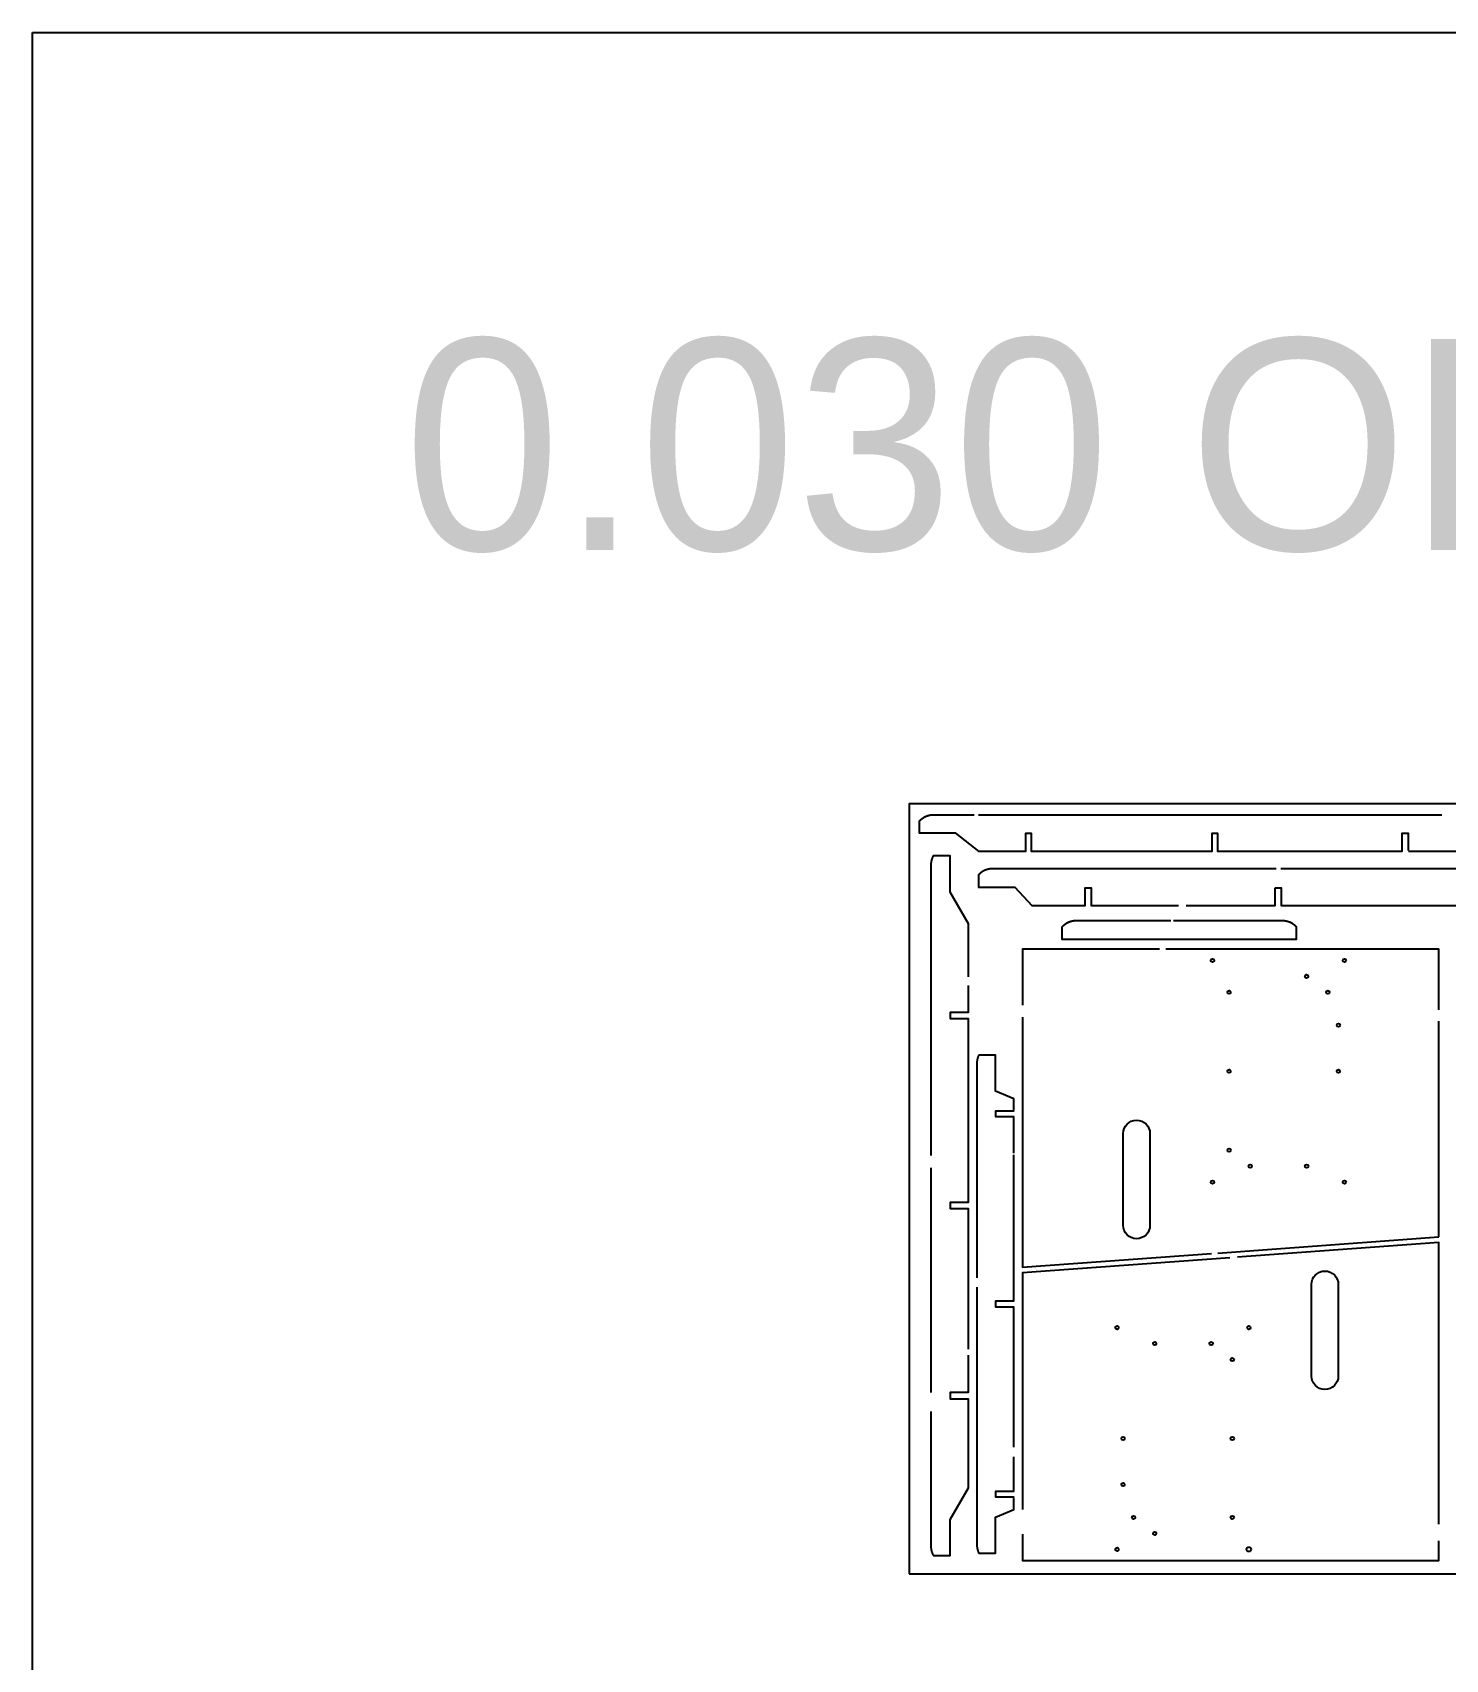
# Model space of a CAD drawing. Header units: inches. Extents: x -1514 to 1282, y -2074 to 286.
# Drawn here: x -868.5 to -789.5, y -1412.2 to -1321.4 of the extents above; entities that cross this region are included whole.
import ezdxf

# ---------------------------------------------------------------- set-up
doc = ezdxf.new("R2010")
doc.units = ezdxf.units.IN
doc.header["$LTSCALE"] = 0.1
doc.header["$MEASUREMENT"] = 0
doc.layers.add('pic', color=1, linetype='Continuous')

msp = doc.modelspace()

# ---------------------------------------------------------------- linework, layer by layer
at = {"color": 7, "linetype": 'Continuous', "lineweight": 25}
for points in [[(-791.62065, -1367.06263), (-791.62065, -1366.12263), (-791.99028, -1366.12263), (-791.99028, -1367.12263), (-802.26452, -1367.12263), (-802.26452, -1366.12263), (-802.60452, -1366.12263), (-802.60452, -1367.12263), (-812.66452, -1367.12263), (-812.66452, -1366.12263), (-813.00452, -1366.12263), (-813.00452, -1367.12263), (-813.26561, -1367.12263), (-813.49671, -1367.12263), (-813.7278, -1367.12263), (-813.9589, -1367.12263), (-814.19, -1367.12263), (-814.42109, -1367.12263), (-814.65219, -1367.12263), (-814.88328, -1367.12263), (-815.11438, -1367.12263), (-815.34548, -1367.12263), (-815.58686, -1367.12263), (-816.89914, -1366.1026), (-818.91885, -1366.1026), (-818.91885, -1365.41258), (-818.90871, -1365.40148), (-818.90637, -1365.39893), (-818.90401, -1365.3964), (-818.90165, -1365.39387), (-818.89929, -1365.39134), (-818.89691, -1365.38883), (-818.89452, -1365.38633), (-818.89212, -1365.38383), (-818.88972, -1365.38134), (-818.8873, -1365.37886), (-818.88488, -1365.37638), (-818.88244, -1365.37392), (-818.88, -1365.37146), (-818.87755, -1365.36901), (-818.87509, -1365.36657), (-818.87262, -1365.36414), (-818.87014, -1365.36171), (-818.86765, -1365.3593), (-818.86516, -1365.35689), (-818.86265, -1365.35449), (-818.86014, -1365.3521), (-818.85762, -1365.34972), (-818.85509, -1365.34734), (-818.85255, -1365.34498), (-818.85001, -1365.34262), (-818.84745, -1365.34027), (-818.84489, -1365.33793), (-818.84232, -1365.3356), (-818.83974, -1365.33328), (-818.83715, -1365.33096), (-818.83455, -1365.32866), (-818.83195, -1365.32636), (-818.82934, -1365.32407), (-818.82672, -1365.32179), (-818.82409, -1365.31952), (-818.82145, -1365.31726), (-818.81881, -1365.315), (-818.81616, -1365.31276), (-818.8135, -1365.31052), (-818.81083, -1365.3083), (-818.80816, -1365.30608), (-818.80548, -1365.30387), (-818.80279, -1365.30167), (-818.80009, -1365.29948), (-818.79739, -1365.29729), (-818.79468, -1365.29512), (-818.79196, -1365.29296), (-818.78923, -1365.2908), (-818.7865, -1365.28866), (-818.78376, -1365.28652), (-818.78101, -1365.28439), (-818.77826, -1365.28228), (-818.77549, -1365.28017), (-818.77273, -1365.27807), (-818.76995, -1365.27598), (-818.76717, -1365.2739), (-818.76438, -1365.27183), (-818.76158, -1365.26976), (-818.75878, -1365.26771), (-818.75597, -1365.26567), (-818.75315, -1365.26363), (-818.75033, -1365.26161), (-818.7475, -1365.2596), (-818.74467, -1365.25759), (-818.74182, -1365.25559), (-818.73898, -1365.25361), (-818.73612, -1365.25163), (-818.73326, -1365.24967), (-818.73039, -1365.24771), (-818.72752, -1365.24576), (-818.72464, -1365.24383), (-818.72175, -1365.2419), (-818.71886, -1365.23998), (-818.71596, -1365.23807), (-818.71306, -1365.23617), (-818.71015, -1365.23429), (-818.70723, -1365.23241), (-818.70431, -1365.23054), (-818.70139, -1365.22868), (-818.69845, -1365.22683), (-818.69551, -1365.225), (-818.69257, -1365.22317), (-818.68962, -1365.22135), (-818.68667, -1365.21954), (-818.6837, -1365.21775), (-818.68074, -1365.21596), (-818.67777, -1365.21418), (-818.67479, -1365.21241), (-818.67181, -1365.21066), (-818.66882, -1365.20891), (-818.66583, -1365.20718), (-818.66283, -1365.20545), (-818.65983, -1365.20374), (-818.65682, -1365.20203), (-818.65381, -1365.20034), (-818.65079, -1365.19865), (-818.64776, -1365.19698), (-818.64474, -1365.19532), (-818.6417, -1365.19367), (-818.63867, -1365.19203), (-818.63563, -1365.1904), (-818.63258, -1365.18877), (-818.62952, -1365.18716), (-818.62646, -1365.18556), (-818.62339, -1365.18397), (-818.62032, -1365.18239), (-818.61724, -1365.18081), (-818.61415, -1365.17925), (-818.61106, -1365.1777), (-818.60796, -1365.17616), (-818.60486, -1365.17463), (-818.60175, -1365.1731), (-818.59864, -1365.17159), (-818.59552, -1365.17009), (-818.5924, -1365.1686), (-818.58927, -1365.16712), (-818.58614, -1365.16564), (-818.583, -1365.16418), (-818.57985, -1365.16273), (-818.5767, -1365.16129), (-818.57355, -1365.15986), (-818.57039, -1365.15843), (-818.56722, -1365.15702), (-818.56406, -1365.15562), (-818.56088, -1365.15423), (-818.5577, -1365.15285), (-818.55452, -1365.15148), (-818.55133, -1365.15012), (-818.54814, -1365.14877), (-818.54494, -1365.14743), (-818.54174, -1365.1461), (-818.53853, -1365.14478), (-818.53532, -1365.14347), (-818.5321, -1365.14217), (-818.52888, -1365.14088), (-818.52566, -1365.1396), (-818.52243, -1365.13833), (-818.5192, -1365.13707), (-818.51596, -1365.13582), (-818.51272, -1365.13458), (-818.50947, -1365.13336), (-818.50622, -1365.13214), (-818.50297, -1365.13093), (-818.49971, -1365.12973), (-818.49645, -1365.12855), (-818.49319, -1365.12737), (-818.48992, -1365.1262), (-818.48665, -1365.12505), (-818.48337, -1365.1239), (-818.48009, -1365.12277), (-818.47681, -1365.12164), (-818.47352, -1365.12053), (-818.47023, -1365.11943), (-818.46694, -1365.11833), (-818.46364, -1365.11725), (-818.46034, -1365.11618), (-818.45704, -1365.11511), (-818.45373, -1365.11406), (-818.45042, -1365.11302), (-818.44711, -1365.11199), (-818.44379, -1365.11097), (-818.44047, -1365.10996), (-818.43715, -1365.10896), (-818.43383, -1365.10797), (-818.4305, -1365.107), (-818.42717, -1365.10603), (-818.42383, -1365.10507), (-818.4205, -1365.10412), (-818.41716, -1365.10319), (-818.41382, -1365.10226), (-818.41047, -1365.10135), (-818.40713, -1365.10044), (-818.40378, -1365.09955), (-818.40042, -1365.09867), (-818.39707, -1365.0978), (-818.39371, -1365.09693), (-818.39035, -1365.09608), (-818.38699, -1365.09524), (-818.38363, -1365.09441), (-818.38027, -1365.09359), (-818.3769, -1365.09279), (-818.37353, -1365.09199), (-818.37016, -1365.0912), (-818.36678, -1365.09043), (-818.36341, -1365.08966), (-818.36003, -1365.08891), (-818.35665, -1365.08816), (-818.35327, -1365.08743), (-818.34989, -1365.08671), (-818.34651, -1365.086), (-818.34312, -1365.0853), (-818.33973, -1365.08461), (-818.33634, -1365.08393), (-818.33295, -1365.08326), (-818.32956, -1365.0826), (-818.32617, -1365.08195), (-818.32277, -1365.08132), (-818.31938, -1365.08069), (-818.31598, -1365.08008), (-818.31258, -1365.07948), (-818.30918, -1365.07889), (-818.30578, -1365.0783), (-818.30235, -1365.07773), (-818.29892, -1365.07717), (-818.29548, -1365.07661), (-818.29204, -1365.07607), (-818.2886, -1365.07554), (-818.28516, -1365.07502), (-818.28172, -1365.0745), (-818.27827, -1365.074), (-818.27482, -1365.07352), (-818.27137, -1365.07304), (-818.26792, -1365.07257), (-818.26447, -1365.07211), (-818.26102, -1365.07167), (-818.25756, -1365.07123), (-818.2541, -1365.07081), (-818.25065, -1365.07039), (-818.24719, -1365.06999), (-818.24372, -1365.0696), (-818.24026, -1365.06921), (-818.2368, -1365.06884), (-818.23333, -1365.06848), (-818.22987, -1365.06813), (-818.2264, -1365.0678), (-818.22293, -1365.06747), (-818.21946, -1365.06715), (-818.21599, -1365.06684), (-818.21252, -1365.06655), (-818.20905, -1365.06626), (-818.20558, -1365.06599), (-818.2021, -1365.06573), (-818.19863, -1365.06547), (-818.19515, -1365.06523), (-818.19168, -1365.065), (-818.1882, -1365.06478), (-818.18472, -1365.06457), (-818.18125, -1365.06437), (-818.17777, -1365.06418), (-818.17429, -1365.064), (-818.17081, -1365.06384), (-818.16733, -1365.06368), (-818.16385, -1365.06354), (-818.16037, -1365.0634), (-818.1569, -1365.06328), (-818.15342, -1365.06317), (-818.14994, -1365.06306), (-818.14646, -1365.06297), (-818.14298, -1365.06289), (-818.1395, -1365.06282), (-818.13602, -1365.06276), (-818.13254, -1365.06271), (-818.12906, -1365.06268), (-818.12558, -1365.06265), (-818.1221, -1365.06263), (-818.11865, -1365.06263), (-815.87831, -1365.06263)], [(-815.62818, -1365.06263), (-789.75546, -1365.06263)], [(-788.16717, -1367.12263), (-791.62028, -1367.12263)], [(-818.27139, -1384.09247), (-818.27139, -1367.88309), (-818.27138, -1367.87888), (-818.27136, -1367.87464), (-818.27132, -1367.8704), (-818.27127, -1367.86616), (-818.2712, -1367.86192), (-818.27111, -1367.85768), (-818.27101, -1367.85344), (-818.2709, -1367.8492), (-818.27077, -1367.84496), (-818.27062, -1367.84072), (-818.27046, -1367.83648), (-818.27028, -1367.83225), (-818.27009, -1367.82801), (-818.26988, -1367.82377), (-818.26965, -1367.81953), (-818.26942, -1367.81529), (-818.26916, -1367.81106), (-818.26889, -1367.80682), (-818.2686, -1367.80258), (-818.2683, -1367.79835), (-818.26798, -1367.79412), (-818.26765, -1367.78989), (-818.2673, -1367.78565), (-818.26694, -1367.78142), (-818.26656, -1367.7772), (-818.26616, -1367.77297), (-818.26575, -1367.76874), (-818.26532, -1367.76452), (-818.26488, -1367.7603), (-818.26442, -1367.75608), (-818.26395, -1367.75186), (-818.26346, -1367.74764), (-818.26295, -1367.74343), (-818.26243, -1367.73921), (-818.26189, -1367.735), (-818.26134, -1367.7308), (-818.26077, -1367.72659), (-818.26019, -1367.72239), (-818.25959, -1367.71819), (-818.25897, -1367.71399), (-818.25834, -1367.70981), (-818.25802, -1367.7077), (-818.25769, -1367.70562), (-818.25703, -1367.70148), (-818.25636, -1367.69734), (-818.25567, -1367.69319), (-818.25496, -1367.68905), (-818.25424, -1367.68491), (-818.2535, -1367.68077), (-818.25275, -1367.67663), (-818.25198, -1367.67249), (-818.25119, -1367.66836), (-818.25039, -1367.66423), (-818.24957, -1367.66009), (-818.24873, -1367.65597), (-818.24788, -1367.65184), (-818.24701, -1367.64771), (-818.24613, -1367.64359), (-818.24523, -1367.63947), (-818.24431, -1367.63536), (-818.24338, -1367.63124), (-818.24243, -1367.62713), (-818.24146, -1367.62302), (-818.24048, -1367.61892), (-818.23949, -1367.61482), (-818.23848, -1367.61072), (-818.23745, -1367.60662), (-818.2364, -1367.60253), (-818.23534, -1367.59844), (-818.23426, -1367.59435), (-818.23317, -1367.59027), (-818.23206, -1367.58619), (-818.23094, -1367.58212), (-818.2298, -1367.57805), (-818.22864, -1367.57398), (-818.22747, -1367.56992), (-818.22628, -1367.56586), (-818.22508, -1367.56181), (-818.22386, -1367.55776), (-818.22262, -1367.55372), (-818.22137, -1367.54968), (-818.2201, -1367.54564), (-818.21882, -1367.54161), (-818.21752, -1367.53759), (-818.2162, -1367.53357), (-818.21487, -1367.52955), (-818.21352, -1367.52554), (-818.21216, -1367.52154), (-818.21078, -1367.51754), (-818.20939, -1367.51354), (-818.20798, -1367.50956), (-818.20655, -1367.50557), (-818.20511, -1367.5016), (-818.20365, -1367.49763), (-818.20217, -1367.49366), (-818.20068, -1367.4897), (-818.19918, -1367.48575), (-818.19766, -1367.4818), (-818.19612, -1367.47786), (-818.19457, -1367.47393), (-818.193, -1367.47), (-818.19141, -1367.46608), (-818.18981, -1367.46217), (-818.1882, -1367.45827), (-818.18657, -1367.45437), (-818.18492, -1367.45047), (-818.18325, -1367.44659), (-818.18158, -1367.44271), (-818.17988, -1367.43884), (-818.17817, -1367.43498), (-818.17644, -1367.43112), (-818.1747, -1367.42728), (-818.17294, -1367.42344), (-818.17117, -1367.4196), (-818.16938, -1367.41578), (-818.16758, -1367.41196), (-818.16576, -1367.40816), (-818.16392, -1367.40436), (-818.16207, -1367.40057), (-818.1602, -1367.39678), (-818.15832, -1367.39301), (-818.15642, -1367.38924), (-818.15451, -1367.38549), (-818.15258, -1367.38174), (-818.15063, -1367.378), (-818.14867, -1367.37427), (-818.14669, -1367.37055), (-818.1447, -1367.36684), (-818.13421, -1367.3475), (-817.23192, -1367.3475), (-817.23192, -1369.36946), (-816.21139, -1371.13707), (-816.21139, -1374.11896)], [(-800.18724, -1368.08024), (-814.82454, -1368.08024), (-814.82795, -1368.08024), (-814.83139, -1368.08026), (-814.83483, -1368.08028), (-814.83827, -1368.08032), (-814.8417, -1368.08036), (-814.84514, -1368.08042), (-814.84858, -1368.08048), (-814.85202, -1368.08056), (-814.85546, -1368.08064), (-814.8589, -1368.08074), (-814.86234, -1368.08085), (-814.86577, -1368.08096), (-814.86921, -1368.08109), (-814.87265, -1368.08123), (-814.87609, -1368.08137), (-814.87953, -1368.08153), (-814.88296, -1368.0817), (-814.8864, -1368.08187), (-814.88984, -1368.08206), (-814.89327, -1368.08226), (-814.89671, -1368.08247), (-814.90015, -1368.08268), (-814.90358, -1368.08291), (-814.90701, -1368.08315), (-814.91045, -1368.0834), (-814.91388, -1368.08366), (-814.91731, -1368.08392), (-814.92074, -1368.0842), (-814.92417, -1368.08449), (-814.9276, -1368.08479), (-814.93103, -1368.0851), (-814.93446, -1368.08542), (-814.93789, -1368.08575), (-814.94131, -1368.08609), (-814.94474, -1368.08644), (-814.94816, -1368.0868), (-814.95158, -1368.08717), (-814.955, -1368.08755), (-814.95842, -1368.08794), (-814.96184, -1368.08834), (-814.96526, -1368.08875), (-814.96867, -1368.08917), (-814.97209, -1368.0896), (-814.9755, -1368.09004), (-814.97891, -1368.0905), (-814.98232, -1368.09096), (-814.98573, -1368.09143), (-814.98914, -1368.09191), (-814.99254, -1368.0924), (-814.99594, -1368.09291), (-814.99933, -1368.09342), (-815.00105, -1368.09368), (-815.00275, -1368.09394), (-815.00611, -1368.09447), (-815.00947, -1368.09501), (-815.01284, -1368.09556), (-815.01621, -1368.09612), (-815.01957, -1368.09669), (-815.02294, -1368.09727), (-815.0263, -1368.09786), (-815.02966, -1368.09846), (-815.03302, -1368.09907), (-815.03638, -1368.0997), (-815.03974, -1368.10033), (-815.0431, -1368.10097), (-815.04645, -1368.10162), (-815.0498, -1368.10229), (-815.05316, -1368.10296), (-815.05651, -1368.10364), (-815.05986, -1368.10434), (-815.06321, -1368.10504), (-815.06655, -1368.10576), (-815.0699, -1368.10648), (-815.07324, -1368.10722), (-815.07658, -1368.10796), (-815.07992, -1368.10872), (-815.08326, -1368.10948), (-815.08659, -1368.11026), (-815.08993, -1368.11105), (-815.09326, -1368.11184), (-815.09659, -1368.11265), (-815.09992, -1368.11347), (-815.10324, -1368.11429), (-815.10656, -1368.11513), (-815.10989, -1368.11598), (-815.1132, -1368.11683), (-815.11652, -1368.1177), (-815.11983, -1368.11858), (-815.12315, -1368.11947), (-815.12645, -1368.12036), (-815.12976, -1368.12127), (-815.13307, -1368.12219), (-815.13637, -1368.12312), (-815.13967, -1368.12406), (-815.14296, -1368.12501), (-815.14625, -1368.12597), (-815.14954, -1368.12693), (-815.15283, -1368.12791), (-815.15612, -1368.1289), (-815.1594, -1368.1299), (-815.16268, -1368.13091), (-815.16595, -1368.13193), (-815.16923, -1368.13296), (-815.1725, -1368.134), (-815.17576, -1368.13505), (-815.17902, -1368.13611), (-815.18228, -1368.13717), (-815.18554, -1368.13825), (-815.18879, -1368.13934), (-815.19204, -1368.14044), (-815.19529, -1368.14155), (-815.19853, -1368.14267), (-815.20177, -1368.1438), (-815.20501, -1368.14494), (-815.20824, -1368.14609), (-815.21147, -1368.14725), (-815.21469, -1368.14842), (-815.21791, -1368.1496), (-815.22113, -1368.15079), (-815.22434, -1368.15198), (-815.22755, -1368.15319), (-815.23076, -1368.15441), (-815.23396, -1368.15564), (-815.23716, -1368.15688), (-815.24035, -1368.15813), (-815.24354, -1368.15939), (-815.24672, -1368.16066), (-815.2499, -1368.16193), (-815.25308, -1368.16322), (-815.25625, -1368.16452), (-815.25942, -1368.16583), (-815.26258, -1368.16715), (-815.26574, -1368.16848), (-815.2689, -1368.16981), (-815.27205, -1368.17116), (-815.27519, -1368.17252), (-815.27833, -1368.17389), (-815.28147, -1368.17526), (-815.2846, -1368.17665), (-815.28772, -1368.17805), (-815.29084, -1368.17945), (-815.29396, -1368.18087), (-815.29707, -1368.1823), (-815.30018, -1368.18373), (-815.30328, -1368.18518), (-815.30637, -1368.18663), (-815.30946, -1368.1881), (-815.31255, -1368.18957), (-815.31563, -1368.19106), (-815.3187, -1368.19255), (-815.32177, -1368.19406), (-815.32484, -1368.19557), (-815.3279, -1368.1971), (-815.33095, -1368.19863), (-815.334, -1368.20017), (-815.33704, -1368.20173), (-815.34007, -1368.20329), (-815.3431, -1368.20486), (-815.34613, -1368.20645), (-815.34915, -1368.20804), (-815.35217, -1368.20964), (-815.35518, -1368.21126), (-815.35819, -1368.21288), (-815.36119, -1368.21452), (-815.36419, -1368.21616), (-815.36718, -1368.21782), (-815.37017, -1368.21948), (-815.37316, -1368.22116), (-815.37614, -1368.22284), (-815.37911, -1368.22454), (-815.38208, -1368.22625), (-815.38504, -1368.22796), (-815.388, -1368.22969), (-815.39096, -1368.23143), (-815.39391, -1368.23317), (-815.39685, -1368.23493), (-815.39979, -1368.23669), (-815.40272, -1368.23847), (-815.40565, -1368.24026), (-815.40857, -1368.24205), (-815.41149, -1368.24386), (-815.4144, -1368.24567), (-815.4173, -1368.2475), (-815.4202, -1368.24933), (-815.4231, -1368.25118), (-815.42598, -1368.25303), (-815.42887, -1368.2549), (-815.43174, -1368.25677), (-815.43461, -1368.25866), (-815.43748, -1368.26055), (-815.44034, -1368.26245), (-815.44319, -1368.26436), (-815.44604, -1368.26629), (-815.44888, -1368.26822), (-815.45171, -1368.27016), (-815.45454, -1368.27211), (-815.45736, -1368.27407), (-815.46018, -1368.27604), (-815.46299, -1368.27802), (-815.46579, -1368.28), (-815.46859, -1368.282), (-815.47138, -1368.28401), (-815.47416, -1368.28603), (-815.47694, -1368.28805), (-815.47971, -1368.29009), (-815.48247, -1368.29213), (-815.48522, -1368.29418), (-815.48797, -1368.29624), (-815.49072, -1368.29832), (-815.49345, -1368.3004), (-815.49618, -1368.30249), (-815.4989, -1368.30458), (-815.50162, -1368.30669), (-815.50432, -1368.30881), (-815.50703, -1368.31093), (-815.50972, -1368.31307), (-815.5124, -1368.31521), (-815.51508, -1368.31737), (-815.51775, -1368.31953), (-815.52042, -1368.3217), (-815.52307, -1368.32388), (-815.52572, -1368.32606), (-815.52836, -1368.32826), (-815.531, -1368.33047), (-815.53362, -1368.33268), (-815.53624, -1368.3349), (-815.53885, -1368.33714), (-815.54145, -1368.33938), (-815.54405, -1368.34163), (-815.54663, -1368.34388), (-815.54921, -1368.34615), (-815.55178, -1368.34843), (-815.55435, -1368.35071), (-815.5569, -1368.353), (-815.55945, -1368.3553), (-815.56198, -1368.35761), (-815.56451, -1368.35993), (-815.56704, -1368.36226), (-815.56955, -1368.36459), (-815.57205, -1368.36693), (-815.57455, -1368.36929), (-815.57704, -1368.37164), (-815.57952, -1368.37401), (-815.58199, -1368.37639), (-815.58445, -1368.37877), (-815.5869, -1368.38117), (-815.58934, -1368.38357), (-815.59178, -1368.38598), (-815.59421, -1368.3884), (-815.59662, -1368.39082), (-815.59903, -1368.39326), (-815.60143, -1368.3957), (-815.60382, -1368.39815), (-815.6062, -1368.40061), (-815.60858, -1368.40307), (-815.61094, -1368.40555), (-815.62148, -1368.41667), (-815.62148, -1369.12017), (-813.60447, -1369.12017), (-812.64715, -1370.14024), (-809.67014, -1370.14024), (-809.67014, -1369.14024), (-809.33014, -1369.14024), (-809.33014, -1370.14024), (-804.45933, -1370.14024)], [(-799.01207, -1368.08024), (-800.18724, -1368.08024)], [(-782.94726, -1368.08024), (-798.74347, -1368.08024)], [(-803.73424, -1370.14024), (-799.0559, -1370.14024), (-799.0559, -1369.14024)], [(-799.0559, -1369.14024), (-798.7159, -1369.14024), (-798.7159, -1370.14024), (-788.44166, -1370.14024)], [(-804.02954, -1370.14024), (-803.73424, -1370.14024)], [(-804.7467, -1370.97244), (-798.66439, -1370.97244), (-798.66109, -1370.97244), (-798.65777, -1370.97246), (-798.65445, -1370.97249), (-798.65113, -1370.97252), (-798.64781, -1370.97257), (-798.64448, -1370.97262), (-798.64116, -1370.97269), (-798.63784, -1370.97277), (-798.63451, -1370.97285), (-798.63119, -1370.97295), (-798.62786, -1370.97306), (-798.62454, -1370.97317), (-798.62121, -1370.9733), (-798.61789, -1370.97344), (-798.61456, -1370.97359), (-798.61123, -1370.97375), (-798.60791, -1370.97391), (-798.60458, -1370.97409), (-798.60126, -1370.97428), (-798.59793, -1370.97448), (-798.5946, -1370.97469), (-798.59128, -1370.97491), (-798.58795, -1370.97514), (-798.58463, -1370.97538), (-798.5813, -1370.97563), (-798.57798, -1370.97589), (-798.57466, -1370.97616), (-798.57133, -1370.97644), (-798.56801, -1370.97673), (-798.56469, -1370.97703), (-798.56136, -1370.97734), (-798.55804, -1370.97766), (-798.55472, -1370.97799), (-798.5514, -1370.97833), (-798.54808, -1370.97868), (-798.54476, -1370.97904), (-798.54145, -1370.97942), (-798.53813, -1370.9798), (-798.53481, -1370.98019), (-798.5315, -1370.98059), (-798.52818, -1370.981), (-798.52487, -1370.98143), (-798.52156, -1370.98186), (-798.51825, -1370.9823), (-798.51494, -1370.98275), (-798.51163, -1370.98322), (-798.50833, -1370.98369), (-798.50502, -1370.98417), (-798.50172, -1370.98466), (-798.49841, -1370.98517), (-798.49511, -1370.98568), (-798.49181, -1370.9862), (-798.48851, -1370.98674), (-798.48522, -1370.98728), (-798.48192, -1370.98784), (-798.47863, -1370.9884), (-798.47534, -1370.98897), (-798.47205, -1370.98956), (-798.46876, -1370.99015), (-798.46548, -1370.99076), (-798.46219, -1370.99137), (-798.45891, -1370.99199), (-798.45563, -1370.99263), (-798.45235, -1370.99327), (-798.44908, -1370.99393), (-798.4458, -1370.99459), (-798.44253, -1370.99527), (-798.43926, -1370.99595), (-798.436, -1370.99665), (-798.43273, -1370.99735), (-798.42947, -1370.99807), (-798.42621, -1370.99879), (-798.42295, -1370.99953), (-798.4197, -1371.00027), (-798.41645, -1371.00103), (-798.4132, -1371.0018), (-798.40995, -1371.00257), (-798.40671, -1371.00336), (-798.40347, -1371.00415), (-798.40023, -1371.00496), (-798.39699, -1371.00577), (-798.39376, -1371.0066), (-798.39053, -1371.00744), (-798.3873, -1371.00828), (-798.38408, -1371.00914), (-798.38086, -1371.01001), (-798.37764, -1371.01088), (-798.37443, -1371.01177), (-798.37122, -1371.01266), (-798.36801, -1371.01357), (-798.3648, -1371.01449), (-798.3616, -1371.01541), (-798.3584, -1371.01635), (-798.35521, -1371.0173), (-798.35202, -1371.01826), (-798.34883, -1371.01922), (-798.34565, -1371.0202), (-798.34247, -1371.02119), (-798.33929, -1371.02218), (-798.33612, -1371.02319), (-798.33295, -1371.02421), (-798.32978, -1371.02524), (-798.32662, -1371.02627), (-798.32347, -1371.02732), (-798.32031, -1371.02838), (-798.31716, -1371.02945), (-798.31402, -1371.03052), (-798.31088, -1371.03161), (-798.30774, -1371.03271), (-798.30461, -1371.03381), (-798.30148, -1371.03493), (-798.29835, -1371.03606), (-798.29523, -1371.0372), (-798.29211, -1371.03835), (-798.28899, -1371.03951), (-798.28587, -1371.04068), (-798.28276, -1371.04186), (-798.27965, -1371.04305), (-798.27655, -1371.04426), (-798.27345, -1371.04547), (-798.27035, -1371.04669), (-798.26725, -1371.04792), (-798.26416, -1371.04917), (-798.26107, -1371.05042), (-798.25799, -1371.05168), (-798.25491, -1371.05296), (-798.25183, -1371.05424), (-798.24875, -1371.05554), (-798.24568, -1371.05684), (-798.24262, -1371.05816), (-798.23955, -1371.05948), (-798.23649, -1371.06081), (-798.23344, -1371.06216), (-798.23039, -1371.06351), (-798.22734, -1371.06488), (-798.2243, -1371.06625), (-798.22126, -1371.06764), (-798.21822, -1371.06904), (-798.21519, -1371.07044), (-798.21217, -1371.07186), (-798.20914, -1371.07328), (-798.20612, -1371.07472), (-798.20311, -1371.07616), (-798.2001, -1371.07761), (-798.1971, -1371.07908), (-798.1941, -1371.08055), (-798.1911, -1371.08204), (-798.18811, -1371.08353), (-798.18512, -1371.08504), (-798.18214, -1371.08655), (-798.17916, -1371.08807), (-798.17619, -1371.08961), (-798.17322, -1371.09115), (-798.17026, -1371.0927), (-798.1673, -1371.09426), (-798.16435, -1371.09583), (-798.1614, -1371.09742), (-798.15846, -1371.09901), (-798.15552, -1371.10061), (-798.15259, -1371.10222), (-798.14966, -1371.10384), (-798.14674, -1371.10547), (-798.14383, -1371.10711), (-798.14091, -1371.10875), (-798.13801, -1371.11041), (-798.13511, -1371.11208), (-798.13221, -1371.11375), (-798.12932, -1371.11544), (-798.12644, -1371.11714), (-798.12356, -1371.11884), (-798.12069, -1371.12056), (-798.11782, -1371.12228), (-798.11496, -1371.12401), (-798.11211, -1371.12575), (-798.10926, -1371.12751), (-798.10642, -1371.12927), (-798.10358, -1371.13104), (-798.10075, -1371.13281), (-798.09792, -1371.1346), (-798.0951, -1371.1364), (-798.09229, -1371.13821), (-798.08948, -1371.14002), (-798.08668, -1371.14185), (-798.08389, -1371.14368), (-798.0811, -1371.14553), (-798.07832, -1371.14738), (-798.07555, -1371.14924), (-798.07278, -1371.15111), (-798.07002, -1371.15299), (-798.06726, -1371.15488), (-798.06451, -1371.15678), (-798.06177, -1371.15868), (-798.05904, -1371.1606), (-798.05631, -1371.16252), (-798.05359, -1371.16446), (-798.05087, -1371.1664), (-798.04816, -1371.16835), (-798.04546, -1371.17031), (-798.04277, -1371.17228), (-798.04008, -1371.17426), (-798.0374, -1371.17624), (-798.03473, -1371.17824), (-798.03207, -1371.18024), (-798.02941, -1371.18225), (-798.02676, -1371.18428), (-798.02412, -1371.18631), (-798.02148, -1371.18835), (-798.01885, -1371.19039), (-798.01623, -1371.19245), (-798.01362, -1371.19451), (-798.01102, -1371.19659), (-798.00842, -1371.19867), (-798.00583, -1371.20076), (-798.00326, -1371.20285), (-798.00196, -1371.20391), (-798.00066, -1371.20498), (-797.99807, -1371.20712), (-797.99547, -1371.20927), (-797.99289, -1371.21143), (-797.99031, -1371.21361), (-797.98774, -1371.21579), (-797.98517, -1371.21798), (-797.98262, -1371.22017), (-797.98007, -1371.22238), (-797.97752, -1371.2246), (-797.97499, -1371.22683), (-797.97246, -1371.22906), (-797.96994, -1371.2313), (-797.96743, -1371.23355), (-797.96493, -1371.23582), (-797.96243, -1371.23809), (-797.95994, -1371.24036), (-797.95746, -1371.24265), (-797.95499, -1371.24495), (-797.95252, -1371.24725), (-797.95007, -1371.24956), (-797.94762, -1371.25188), (-797.94518, -1371.25421), (-797.94274, -1371.25655), (-797.94032, -1371.2589), (-797.9379, -1371.26125), (-797.93549, -1371.26362), (-797.93309, -1371.26599), (-797.9307, -1371.26837), (-797.92832, -1371.27075), (-797.92594, -1371.27315), (-797.92357, -1371.27555), (-797.92121, -1371.27797), (-797.91886, -1371.28039), (-797.91652, -1371.28282), (-797.91419, -1371.28525), (-797.91186, -1371.2877), (-797.90955, -1371.29015), (-797.90724, -1371.29261), (-797.90494, -1371.29508), (-797.90265, -1371.29755), (-797.89251, -1371.3086), (-797.89251, -1372.02548), (-810.95841, -1372.02548), (-810.95841, -1371.33175), (-810.94893, -1371.32073), (-810.94667, -1371.31812), (-810.9444, -1371.31552), (-810.94212, -1371.31293), (-810.93982, -1371.31034), (-810.93752, -1371.30777), (-810.93521, -1371.3052), (-810.93289, -1371.30264), (-810.93056, -1371.30008), (-810.92822, -1371.29754), (-810.92587, -1371.295), (-810.92351, -1371.29247), (-810.92114, -1371.28995), (-810.91876, -1371.28743), (-810.91637, -1371.28493), (-810.91397, -1371.28243), (-810.91157, -1371.27994), (-810.90915, -1371.27746), (-810.90673, -1371.27499), (-810.90429, -1371.27253), (-810.90185, -1371.27007), (-810.8994, -1371.26763), (-810.89693, -1371.26519), (-810.89446, -1371.26276), (-810.89198, -1371.26034), (-810.8895, -1371.25792), (-810.887, -1371.25552), (-810.88449, -1371.25313), (-810.88198, -1371.25074), (-810.87946, -1371.24836), (-810.87692, -1371.24599), (-810.87438, -1371.24363), (-810.87184, -1371.24128), (-810.86928, -1371.23893), (-810.86671, -1371.2366), (-810.86414, -1371.23428), (-810.86156, -1371.23196), (-810.85897, -1371.22965), (-810.85637, -1371.22735), (-810.85376, -1371.22506), (-810.85115, -1371.22278), (-810.84852, -1371.22051), (-810.84589, -1371.21825), (-810.84325, -1371.216), (-810.84061, -1371.21375), (-810.83795, -1371.21152), (-810.83529, -1371.20929), (-810.83262, -1371.20708), (-810.82994, -1371.20487), (-810.82726, -1371.20267), (-810.82456, -1371.20048), (-810.82186, -1371.1983), (-810.81916, -1371.19613), (-810.81644, -1371.19397), (-810.81372, -1371.19182), (-810.81099, -1371.18968), (-810.80825, -1371.18755), (-810.80551, -1371.18543), (-810.80276, -1371.18332), (-810.8, -1371.18122), (-810.79723, -1371.17912), (-810.79446, -1371.17704), (-810.79168, -1371.17497), (-810.78889, -1371.1729), (-810.7861, -1371.17085), (-810.7833, -1371.16881), (-810.78049, -1371.16677), (-810.77768, -1371.16475), (-810.77486, -1371.16273), (-810.77203, -1371.16073), (-810.76919, -1371.15874), (-810.76635, -1371.15675), (-810.76351, -1371.15478), (-810.76065, -1371.15282), (-810.75779, -1371.15086), (-810.75493, -1371.14892), (-810.75206, -1371.14699), (-810.74918, -1371.14507), (-810.74629, -1371.14315), (-810.7434, -1371.14125), (-810.7405, -1371.13936), (-810.7376, -1371.13748), (-810.73469, -1371.13561), (-810.73178, -1371.13375), (-810.72886, -1371.1319), (-810.72593, -1371.13006), (-810.723, -1371.12823), (-810.72006, -1371.12641), (-810.71712, -1371.12461), (-810.71417, -1371.12281), (-810.71121, -1371.12102), (-810.70825, -1371.11925), (-810.70529, -1371.11749), (-810.70231, -1371.11573), (-810.69934, -1371.11399), (-810.69635, -1371.11226), (-810.69337, -1371.11054), (-810.69037, -1371.10883), (-810.68737, -1371.10713), (-810.68436, -1371.10544), (-810.68135, -1371.10375), (-810.67833, -1371.10208), (-810.6753, -1371.10042), (-810.67226, -1371.09877), (-810.66922, -1371.09713), (-810.66618, -1371.0955), (-810.66313, -1371.09388), (-810.66007, -1371.09228), (-810.657, -1371.09068), (-810.65393, -1371.08909), (-810.65086, -1371.08751), (-810.64778, -1371.08594), (-810.64469, -1371.08438), (-810.64159, -1371.08284), (-810.6385, -1371.0813), (-810.63539, -1371.07977), (-810.63228, -1371.07826), (-810.62917, -1371.07675), (-810.62604, -1371.07526), (-810.62292, -1371.07377), (-810.61979, -1371.0723), (-810.61665, -1371.07083), (-810.61351, -1371.06938), (-810.61036, -1371.06794), (-810.60721, -1371.0665), (-810.60405, -1371.06508), (-810.60089, -1371.06367), (-810.59772, -1371.06227), (-810.59455, -1371.06088), (-810.59137, -1371.0595), (-810.58819, -1371.05813), (-810.585, -1371.05677), (-810.58181, -1371.05542), (-810.57862, -1371.05408), (-810.57542, -1371.05275), (-810.57221, -1371.05144), (-810.569, -1371.05013), (-810.56579, -1371.04883), (-810.56257, -1371.04755), (-810.55935, -1371.04627), (-810.55612, -1371.04501), (-810.55289, -1371.04376), (-810.54966, -1371.04251), (-810.54642, -1371.04128), (-810.54317, -1371.04006), (-810.53993, -1371.03885), (-810.53667, -1371.03765), (-810.53342, -1371.03646), (-810.53016, -1371.03528), (-810.5269, -1371.03411), (-810.52363, -1371.03296), (-810.52036, -1371.03181), (-810.51709, -1371.03068), (-810.51381, -1371.02955), (-810.51053, -1371.02844), (-810.50725, -1371.02733), (-810.50396, -1371.02624), (-810.50067, -1371.02516), (-810.49737, -1371.02409), (-810.49408, -1371.02303), (-810.49078, -1371.02198), (-810.48747, -1371.02094), (-810.48417, -1371.01992), (-810.48086, -1371.0189), (-810.47754, -1371.0179), (-810.47423, -1371.0169), (-810.47091, -1371.01592), (-810.46759, -1371.01495), (-810.46426, -1371.01399), (-810.46094, -1371.01304), (-810.45761, -1371.0121), (-810.45427, -1371.01117), (-810.45094, -1371.01025), (-810.4476, -1371.00934), (-810.44426, -1371.00845), (-810.44092, -1371.00756), (-810.43758, -1371.00669), (-810.43423, -1371.00583), (-810.43088, -1371.00498), (-810.42753, -1371.00414), (-810.42417, -1371.00331), (-810.42082, -1371.00249), (-810.41746, -1371.00169), (-810.4141, -1371.00089), (-810.41074, -1371.00011), (-810.40738, -1370.99933), (-810.40401, -1370.99857), (-810.40065, -1370.99782), (-810.39728, -1370.99708), (-810.39391, -1370.99636), (-810.39053, -1370.99564), (-810.38716, -1370.99493), (-810.38379, -1370.99424), (-810.38042, -1370.99356), (-810.37872, -1370.99322), (-810.37701, -1370.99288), (-810.37361, -1370.99222), (-810.3702, -1370.99156), (-810.36679, -1370.99092), (-810.36338, -1370.99029), (-810.35997, -1370.98966), (-810.35655, -1370.98905), (-810.35313, -1370.98845), (-810.34971, -1370.98787), (-810.34628, -1370.98729), (-810.34285, -1370.98672), (-810.33943, -1370.98617), (-810.336, -1370.98562), (-810.33256, -1370.98509), (-810.32913, -1370.98457), (-810.32569, -1370.98406), (-810.32225, -1370.98356), (-810.31881, -1370.98307), (-810.31537, -1370.98259), (-810.31193, -1370.98212), (-810.30849, -1370.98167), (-810.30504, -1370.98122), (-810.30159, -1370.98079), (-810.29814, -1370.98037), (-810.29469, -1370.97995), (-810.29124, -1370.97955), (-810.28779, -1370.97916), (-810.28433, -1370.97878), (-810.28088, -1370.97842), (-810.27742, -1370.97806), (-810.27396, -1370.97771), (-810.2705, -1370.97738), (-810.26704, -1370.97705), (-810.26358, -1370.97674), (-810.26012, -1370.97644), (-810.25666, -1370.97615), (-810.25319, -1370.97587), (-810.24973, -1370.9756), (-810.24626, -1370.97534), (-810.2428, -1370.97509), (-810.23933, -1370.97486), (-810.23587, -1370.97463), (-810.2324, -1370.97442), (-810.22893, -1370.97422), (-810.22546, -1370.97402), (-810.222, -1370.97384), (-810.21853, -1370.97367), (-810.21506, -1370.97351), (-810.21159, -1370.97337), (-810.20812, -1370.97323), (-810.20465, -1370.9731), (-810.20118, -1370.97299), (-810.19771, -1370.97288), (-810.19424, -1370.97279), (-810.19077, -1370.97271), (-810.1873, -1370.97264), (-810.18384, -1370.97258), (-810.18037, -1370.97253), (-810.1769, -1370.97249), (-810.17343, -1370.97246), (-810.16996, -1370.97244), (-810.16652, -1370.97244)], [(-810.16652, -1370.97244), (-805.24728, -1370.97244)], [(-805.24728, -1370.97244), (-804.88333, -1370.97244)], [(-805.69908, -1372.57828), (-813.17324, -1372.57828), (-813.17324, -1375.70412)], [(-805.51273, -1372.57828), (-805.69908, -1372.57828)], [(-789.91324, -1375.96008), (-789.91324, -1372.57828), (-805.16869, -1372.57828)], [(-816.21139, -1374.6014), (-816.21139, -1376.10888), (-817.21139, -1376.10888), (-817.21139, -1376.44888), (-816.21139, -1376.44888), (-816.21139, -1386.72312), (-817.21139, -1386.72312), (-817.21139, -1387.06312), (-816.21139, -1387.06312), (-816.21139, -1394.90704)], [(-813.17324, -1376.37035), (-813.17324, -1390.33948), (-802.6147, -1389.56959)], [(-789.91324, -1388.64344), (-789.91324, -1376.60215)], [(-815.63177, -1378.51136), (-815.63325, -1378.51479), (-815.63474, -1378.51828), (-815.63622, -1378.52177), (-815.63768, -1378.52527), (-815.63914, -1378.52878), (-815.64057, -1378.53229), (-815.642, -1378.53581), (-815.64341, -1378.53933), (-815.64481, -1378.54286), (-815.6462, -1378.5464), (-815.64757, -1378.54994), (-815.64893, -1378.55348), (-815.65028, -1378.55703), (-815.65162, -1378.56059), (-815.65294, -1378.56415), (-815.65425, -1378.56772), (-815.65555, -1378.57129), (-815.65683, -1378.57487), (-815.6581, -1378.57845), (-815.65936, -1378.58204), (-815.66061, -1378.58563), (-815.66184, -1378.58922), (-815.66306, -1378.59282), (-815.66427, -1378.59643), (-815.66547, -1378.60004), (-815.66665, -1378.60365), (-815.66782, -1378.60727), (-815.66898, -1378.61089), (-815.67012, -1378.61452), (-815.67125, -1378.61815), (-815.67237, -1378.62179), (-815.67348, -1378.62543), (-815.67457, -1378.62907), (-815.67565, -1378.63272), (-815.67672, -1378.63637), (-815.67778, -1378.64002), (-815.67882, -1378.64368), (-815.67985, -1378.64734), (-815.68087, -1378.65101), (-815.68188, -1378.65468), (-815.68287, -1378.65835), (-815.68385, -1378.66202), (-815.68482, -1378.6657), (-815.68577, -1378.66939), (-815.68672, -1378.67307), (-815.68765, -1378.67676), (-815.68856, -1378.68045), (-815.68947, -1378.68415), (-815.69036, -1378.68784), (-815.69124, -1378.69154), (-815.69211, -1378.69525), (-815.69296, -1378.69895), (-815.69381, -1378.70266), (-815.69464, -1378.70637), (-815.69545, -1378.71008), (-815.69626, -1378.7138), (-815.69705, -1378.71752), (-815.69783, -1378.72124), (-815.6986, -1378.72496), (-815.69935, -1378.72868), (-815.7001, -1378.73241), (-815.70083, -1378.73614), (-815.70154, -1378.73987), (-815.70225, -1378.7436), (-815.70294, -1378.74734), (-815.70362, -1378.75107), (-815.70429, -1378.75481), (-815.70495, -1378.75855), (-815.70559, -1378.76229), (-815.70622, -1378.76603), (-815.70684, -1378.76978), (-815.70744, -1378.77352), (-815.70804, -1378.77727), (-815.70862, -1378.78102), (-815.70919, -1378.78476), (-815.70974, -1378.78851), (-815.71029, -1378.79226), (-815.71082, -1378.79602), (-815.71134, -1378.79977), (-815.71185, -1378.80352), (-815.71234, -1378.80728), (-815.71282, -1378.81103), (-815.71329, -1378.81479), (-815.71375, -1378.81854), (-815.7142, -1378.8223), (-815.71463, -1378.82606), (-815.71505, -1378.82981), (-815.71546, -1378.83357), (-815.71586, -1378.83733), (-815.71624, -1378.84108), (-815.71661, -1378.84484), (-815.71697, -1378.8486), (-815.71732, -1378.85236), (-815.71765, -1378.85612), (-815.71798, -1378.85991), (-815.7183, -1378.86372), (-815.7186, -1378.86753), (-815.71889, -1378.87133), (-815.71917, -1378.87514), (-815.71943, -1378.87895), (-815.71969, -1378.88276), (-815.71993, -1378.88658), (-815.72016, -1378.89039), (-815.72038, -1378.8942), (-815.72059, -1378.89801), (-815.72078, -1378.90183), (-815.72096, -1378.90564), (-815.72113, -1378.90946), (-815.72129, -1378.91327), (-815.72144, -1378.91709), (-815.72157, -1378.9209), (-815.7217, -1378.92472), (-815.72181, -1378.92854), (-815.72191, -1378.93235), (-815.722, -1378.93617), (-815.72207, -1378.93998), (-815.72214, -1378.9438), (-815.72219, -1378.94762), (-815.72223, -1378.95143), (-815.72226, -1378.95525), (-815.72228, -1378.95906), (-815.72228, -1378.96286), (-815.72228, -1390.93005)], [(-813.66228, -1383.95873), (-813.66228, -1381.94315), (-814.66228, -1381.94315), (-814.66228, -1381.60315), (-813.66228, -1381.60315), (-813.66228, -1380.92962), (-814.68313, -1380.50308), (-814.68313, -1378.49306), (-815.60413, -1378.49306)], [(-813.66228, -1400.37748), (-813.66228, -1392.55739), (-814.66228, -1392.55739), (-814.66228, -1392.21739), (-813.66228, -1392.21739), (-813.66228, -1384.06343)], [(-818.27139, -1397.33736), (-818.27139, -1384.78054)], [(-802.25495, -1389.54336), (-789.91324, -1388.64344)], [(-789.91324, -1404.6858), (-789.91324, -1388.9486), (-801.16322, -1389.76891)], [(-801.59846, -1389.80065), (-813.17324, -1390.64464), (-813.17324, -1403.86517)], [(-815.72228, -1391.44691), (-815.72228, -1405.81198), (-815.72228, -1405.81578), (-815.72226, -1405.81959), (-815.72223, -1405.82341), (-815.72219, -1405.82722), (-815.72214, -1405.83104), (-815.72207, -1405.83486), (-815.722, -1405.83867), (-815.72191, -1405.84249), (-815.72181, -1405.84631), (-815.7217, -1405.85012), (-815.72157, -1405.85394), (-815.72144, -1405.85775), (-815.72129, -1405.86157), (-815.72113, -1405.86538), (-815.72096, -1405.8692), (-815.72078, -1405.87301), (-815.72058, -1405.87683), (-815.72038, -1405.88064), (-815.72016, -1405.88445), (-815.71993, -1405.88827), (-815.71968, -1405.89208), (-815.71943, -1405.89589), (-815.71916, -1405.8997), (-815.71888, -1405.90351), (-815.71859, -1405.90731), (-815.71829, -1405.91112), (-815.71798, -1405.91493), (-815.71765, -1405.91873), (-815.71731, -1405.92248), (-815.71697, -1405.92624), (-815.71661, -1405.93), (-815.71623, -1405.93376), (-815.71585, -1405.93751), (-815.71545, -1405.94127), (-815.71504, -1405.94503), (-815.71462, -1405.94879), (-815.71419, -1405.95254), (-815.71374, -1405.9563), (-815.71329, -1405.96005), (-815.71282, -1405.96381), (-815.71233, -1405.96756), (-815.71184, -1405.97132), (-815.71133, -1405.97507), (-815.71081, -1405.97882), (-815.71028, -1405.98258), (-815.70973, -1405.98633), (-815.70918, -1405.99008), (-815.70861, -1405.99382), (-815.70803, -1405.99757), (-815.70743, -1406.00132), (-815.70683, -1406.00506), (-815.70621, -1406.00881), (-815.70558, -1406.01255), (-815.70493, -1406.01629), (-815.70428, -1406.02003), (-815.70361, -1406.02377), (-815.70293, -1406.0275), (-815.70224, -1406.03124), (-815.70153, -1406.03497), (-815.70081, -1406.0387), (-815.70008, -1406.04243), (-815.69934, -1406.04616), (-815.69858, -1406.04988), (-815.69782, -1406.0536), (-815.69704, -1406.05732), (-815.69624, -1406.06104), (-815.69544, -1406.06476), (-815.69462, -1406.06847), (-815.69379, -1406.07218), (-815.69295, -1406.07589), (-815.69209, -1406.07959), (-815.69123, -1406.0833), (-815.69035, -1406.087), (-815.68945, -1406.09069), (-815.68855, -1406.09439), (-815.68763, -1406.09808), (-815.6867, -1406.10177), (-815.68576, -1406.10545), (-815.6848, -1406.10914), (-815.68383, -1406.11281), (-815.68285, -1406.11649), (-815.68186, -1406.12016), (-815.68085, -1406.12383), (-815.67983, -1406.1275), (-815.6788, -1406.13116), (-815.67776, -1406.13482), (-815.6767, -1406.13847), (-815.67564, -1406.14212), (-815.67455, -1406.14577), (-815.67346, -1406.14941), (-815.67235, -1406.15305), (-815.67123, -1406.15669), (-815.6701, -1406.16032), (-815.66896, -1406.16394), (-815.6678, -1406.16757), (-815.66663, -1406.17119), (-815.66545, -1406.1748), (-815.66425, -1406.17841), (-815.66304, -1406.18201), (-815.66182, -1406.18561), (-815.66059, -1406.18921), (-815.65934, -1406.1928), (-815.65808, -1406.19639), (-815.65681, -1406.19997), (-815.65553, -1406.20355), (-815.65423, -1406.20712), (-815.65292, -1406.21068), (-815.65159, -1406.21425), (-815.65026, -1406.2178), (-815.64891, -1406.22135), (-815.64755, -1406.2249), (-815.64617, -1406.22844), (-815.64479, -1406.23197), (-815.64339, -1406.2355), (-815.64198, -1406.23903), (-815.64055, -1406.24254), (-815.63911, -1406.24606), (-815.63766, -1406.24956), (-815.6362, -1406.25306), (-815.63472, -1406.25656), (-815.63323, -1406.26005), (-815.63173, -1406.26353), (-815.63021, -1406.26701), (-815.62868, -1406.27048), (-815.62714, -1406.27394), (-815.62559, -1406.2774), (-815.62402, -1406.28085), (-815.61444, -1406.30173), (-814.68313, -1406.30173), (-814.68313, -1404.29171), (-813.66228, -1403.86517), (-813.66228, -1403.17163), (-814.66228, -1403.17163), (-814.66228, -1402.83163), (-813.66228, -1402.83163), (-813.66228, -1400.92884)], [(-816.21139, -1395.25161), (-816.21139, -1397.33736), (-817.21139, -1397.33736), (-817.21139, -1397.67736), (-816.21139, -1397.67736), (-816.21139, -1398.1577), (-816.21139, -1398.60804), (-816.21139, -1399.05839), (-816.21139, -1399.50873), (-816.21139, -1399.95907), (-816.21139, -1400.40942), (-816.21139, -1400.85976), (-816.21139, -1401.3101), (-816.21139, -1401.76044), (-816.21139, -1402.21079), (-816.21139, -1402.66917), (-817.23192, -1404.43678), (-817.23192, -1406.45874), (-818.12253, -1406.45874), (-818.13333, -1406.43991), (-818.1355, -1406.43609), (-818.13765, -1406.43225), (-818.13979, -1406.42841), (-818.14191, -1406.42455), (-818.14401, -1406.42069), (-818.1461, -1406.41681), (-818.14816, -1406.41293), (-818.15022, -1406.40903), (-818.15225, -1406.40513), (-818.15427, -1406.40121), (-818.15627, -1406.39729), (-818.15825, -1406.39335), (-818.16022, -1406.38941), (-818.16217, -1406.38546), (-818.1641, -1406.3815), (-818.16601, -1406.37753), (-818.16791, -1406.37355), (-818.16979, -1406.36956), (-818.17166, -1406.36557), (-818.1735, -1406.36156), (-818.17533, -1406.35755), (-818.17715, -1406.35353), (-818.17894, -1406.3495), (-818.18072, -1406.34546), (-818.18248, -1406.34141), (-818.18423, -1406.33736), (-818.18595, -1406.3333), (-818.18767, -1406.32923), (-818.18936, -1406.32515), (-818.19103, -1406.32107), (-818.19269, -1406.31698), (-818.19433, -1406.31288), (-818.19596, -1406.30877), (-818.19757, -1406.30466), (-818.19916, -1406.30054), (-818.20073, -1406.29642), (-818.20228, -1406.29229), (-818.20382, -1406.28815), (-818.20534, -1406.284), (-818.20685, -1406.27985), (-818.20833, -1406.27569), (-818.2098, -1406.27153), (-818.21125, -1406.26736), (-818.21269, -1406.26319), (-818.21411, -1406.259), (-818.2155, -1406.25482), (-818.21689, -1406.25063), (-818.21825, -1406.24643), (-818.2196, -1406.24223), (-818.22093, -1406.23802), (-818.22224, -1406.23381), (-818.22354, -1406.22959), (-818.22482, -1406.22537), (-818.22608, -1406.22114), (-818.22732, -1406.21691), (-818.22855, -1406.21267), (-818.22976, -1406.20843), (-818.23095, -1406.20419), (-818.23212, -1406.19994), (-818.23328, -1406.19569), (-818.23441, -1406.19143), (-818.23553, -1406.18717), (-818.23664, -1406.18291), (-818.23772, -1406.17864), (-818.23879, -1406.17437), (-818.23984, -1406.17009), (-818.24088, -1406.16581), (-818.24189, -1406.16153), (-818.24289, -1406.15725), (-818.24387, -1406.15296), (-818.24483, -1406.14867), (-818.24578, -1406.14438), (-818.2467, -1406.14009), (-818.24761, -1406.13579), (-818.24851, -1406.13149), (-818.24938, -1406.12719), (-818.25024, -1406.12288), (-818.25107, -1406.11858), (-818.2519, -1406.11427), (-818.2527, -1406.10996), (-818.25348, -1406.10566), (-818.25387, -1406.1035), (-818.25406, -1406.10241), (-818.25426, -1406.1013), (-818.25501, -1406.09697), (-818.25575, -1406.0926), (-818.25648, -1406.08824), (-818.25718, -1406.08387), (-818.25787, -1406.0795), (-818.25854, -1406.07512), (-818.25919, -1406.07074), (-818.25983, -1406.06636), (-818.26045, -1406.06198), (-818.26105, -1406.05759), (-818.26164, -1406.0532), (-818.26221, -1406.04881), (-818.26276, -1406.04442), (-818.26329, -1406.04002), (-818.26381, -1406.03562), (-818.26431, -1406.03122), (-818.26479, -1406.02682), (-818.26525, -1406.02242), (-818.2657, -1406.01801), (-818.26613, -1406.0136), (-818.26654, -1406.00919), (-818.26694, -1406.00478), (-818.26732, -1406.00037), (-818.26768, -1405.99596), (-818.26803, -1405.99154), (-818.26836, -1405.98713), (-818.26867, -1405.98271), (-818.26896, -1405.97829), (-818.26924, -1405.97388), (-818.2695, -1405.96946), (-818.26974, -1405.96504), (-818.26997, -1405.96062), (-818.27018, -1405.9562), (-818.27037, -1405.95178), (-818.27055, -1405.94736), (-818.27071, -1405.94293), (-818.27085, -1405.93851), (-818.27098, -1405.93409), (-818.27109, -1405.92967), (-818.27118, -1405.92525), (-818.27125, -1405.92083), (-818.27131, -1405.91641), (-818.27136, -1405.91199), (-818.27138, -1405.90757), (-818.27139, -1405.90318), (-818.27139, -1398.38516)], [(-813.17324, -1405.23698), (-813.17324, -1405.56768)], [(-813.17324, -1405.56768), (-813.17324, -1406.70981), (-789.91324, -1406.70981), (-789.91324, -1405.60442)]]:
    msp.add_lwpolyline(points, dxfattribs=at)
for points in [[(-806.05192, -1382.87251), (-806.05192, -1387.99001, -1), (-807.55192, -1387.99001), (-807.55192, -1382.87251, -1)], [(-797.03455, -1396.41558), (-797.03455, -1391.29808, -1), (-795.53455, -1391.29808), (-795.53455, -1396.41558, -1)]]:
    msp.add_lwpolyline(points, format="xyb", close=True, dxfattribs=at)
for centre, radius in [((-802.55938, -1373.20223), 0.095), ((-795.19324, -1373.20223), 0.095), ((-797.3015, -1374.08973), 0.095), ((-801.63221, -1374.98028), 0.095), ((-796.1204, -1374.98028), 0.095), ((-795.52985, -1376.81768), 0.095), ((-801.63221, -1379.38973), 0.095), ((-795.52985, -1379.38973), 0.095), ((-801.63221, -1383.79918), 0.095), ((-800.45111, -1384.68973), 0.095), ((-797.3015, -1384.68973), 0.095), ((-802.55938, -1385.57723), 0.095), ((-795.19324, -1385.57723), 0.095), ((-807.89324, -1393.71085), 0.095), ((-800.5271, -1393.71085), 0.095), ((-805.78497, -1394.59835), 0.095), ((-802.63536, -1394.59835), 0.095), ((-801.45426, -1395.4889), 0.095), ((-807.55662, -1399.89835), 0.095), ((-801.45426, -1399.89835), 0.095), ((-807.55662, -1402.4704), 0.095), ((-806.96607, -1404.3078), 0.095), ((-801.45426, -1404.3078), 0.095), ((-805.78497, -1405.19835), 0.095), ((-807.89324, -1406.08585), 0.095), ((-800.5271, -1406.08585), 0.125)]:
    msp.add_circle(centre, radius, dxfattribs=at)
at = {"layer": 'pic'}
msp.add_lwpolyline([(-868.4655, -1321.38693), (-615.89558, -1321.38693), (-615.89558, -1681.84954), (-868.4655, -1681.84954)], close=True, dxfattribs=at)
at = {"layer": 'pic', "color": 1}
msp.add_lwpolyline([(-819.49842, -1407.45907), (-705.99842, -1407.45907), (-705.99842, -1364.45907), (-819.49842, -1364.45907)], close=True, dxfattribs=at)

# ---------------------------------------------------------------- texts
at = {"layer": 'pic'}
msp.add_text('0.030 OFFSET', height=11.7886175, dxfattribs=at).set_placement((-847.73338, -1350.28401))

doc.saveas('drawing.dxf')
